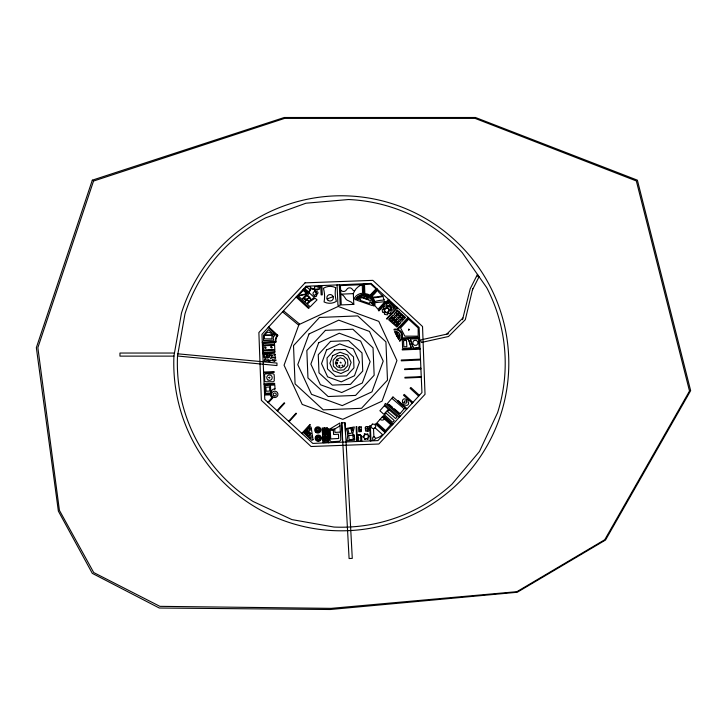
<?xml version="1.0" encoding="UTF-8"?>
<svg xmlns="http://www.w3.org/2000/svg" width="727" height="727" viewBox="0 0 727 727"><rect width="100%" height="100%" fill="white"/><g stroke="black" fill="none" stroke-linecap="round" stroke-linejoin="round"><path stroke-width="1.09" d="M409.246 329.513C408.156 329.695 409.446 328.895 408.738 329.858M398.205 335.52L396.951 336.201L398.205 335.52L398.223 334.584L397.424 334.093L396.17 334.774M367.726 431.111L365.663 431.166L365.354 428.203M408.783 329.976L409.165 329.595M317.063 293.872L316.509 295.035M409.137 329.367L408.629 329.276L408.938 329.749M408.701 329.731L409.11 329.504L408.592 329.431M173.926 356.121L181.477 313.046A167.51 167.51 0 0 1 454.348 239.692A167.51 167.51 0 0 1 405.521 517.997A167.51 167.51 0 0 1 173.926 356.121L119.964 356.121L119.964 353.04L174.462 353.04M177.515 356.012L184.976 313.882A163.929 163.929 0 0 1 265.7 217.827L305.922 203.215L348.56 199.525A163.929 163.929 0 0 1 462.227 252.632L486.745 287.701A163.929 163.929 0 0 1 497.586 412.7L479.475 451.476L451.94 484.237A163.929 163.929 0 0 1 334.011 527.057L291.872 519.596L253.096 501.485A163.929 163.929 0 0 1 177.515 356.012L276.96 365.563L276.96 363.064L177.406 353.785M315.209 289.673L314.782 288.41L314.055 288.655L314.482 289.919L316.518 289.591L316.872 288.864L319.289 289.41L319.762 287.265L319.444 286.356L318.508 286.184L317.881 286.911L318.199 287.81L319.144 287.992M375.605 438.526C371.361 444.56 371.924 432.529 375.568 438.345A12.223 12.223 0 0 0 382.447 434.537L374.978 427.749M398.296 322.661L398.078 323.588L398.769 324.233L399.677 323.951L400.913 322.524L399.532 321.234L398.296 322.661L399.677 323.951M472.741 288.71L465.307 319.689L448.486 336.51L421.396 342.472L420.56 339.963L448.486 333.757M408.647 329.54L409.092 329.422L408.519 329.54M462.508 319.689L470.233 288.71L477.457 274.415M318.135 289.482L316.963 290.264L316.518 289.591M472.477 289.819L479.075 276.733M364.391 434.828L364.363 433.71L365.018 433.692L365.045 434.819L363.709 436.082L364.054 436.645L363.073 437.209L362.746 436.645L363.709 436.082M385.737 312.11L385.355 312.801L382.538 312.265L382.175 309.42L384.765 308.203L385.31 308.775M387.727 308.466L388.109 307.775L386.146 305.685L383.556 306.912L383.911 309.757L384.692 309.902M365.145 439.526L365.463 438.954L364.472 438.408L364.5 439.535L367.19 438.354L368.18 438.899L367.862 439.462L366.881 438.926M366.772 434.219L367.09 433.646L368.071 434.192L367.108 434.773L365.354 434.246M367.844 438.336L368.18 436.527L369.162 435.964L369.489 436.527L368.525 437.091M476.994 276.733L477.921 275.079M308.802 291.7L310.084 290.164A4.944 4.944 0 0 0 310.502 286.838A5.907 5.907 0 0 0 306.367 287.065L305.086 288.601C305.095 289.373 310.774 293.772 309.32 291.073M403.885 316.227L402.267 318.09L403.658 319.371L405.312 317.463L403.885 316.227L405.312 317.463M396.197 320.716L397.451 319.298L399.25 320.97L397.996 322.388L396.197 320.716A1.581 1.581 0 0 0 397.996 322.388M393.87 318.553L395.152 317.154L397.06 318.935L395.788 320.334A1.527 1.527 0 0 1 393.87 318.553L395.788 320.334M267.927 402.276L271.825 397.778A4.771 4.771 0 0 1 270.617 394.897L264.592 394.961M268.399 402.703L272.743 397.987A4.371 4.371 0 0 1 271.08 394.116L264.564 394.361M376.868 288.746L370.098 296.143L367.598 294.798L364.318 294.299L363.863 283.748M377.404 289.237L370.652 296.607L371.597 297.388A10.142 10.142 0 0 1 374.369 303.877L374.223 305.931L373.542 305.931A9.451 9.451 0 0 0 365.154 294.908L362.937 294.944A9.451 9.451 0 0 0 355.903 299.833L355.285 299.624A10.142 10.142 0 0 1 362.864 294.326L363.818 294.308L363.364 283.775M277.023 410.619L284.239 402.749L284.72 403.194L277.514 411.064M388.491 299.397L378.367 310.438L378.931 310.956L389.054 299.915M288.619 421.242L296.016 413.163L296.498 413.608L289.101 421.687M397.069 307.257L386.528 318.753L387.046 319.226L397.578 307.73M393.516 318.217L394.797 316.827L392.943 315.109L391.108 317.09L392.962 318.817L393.516 318.217L391.662 316.49M397.151 329.249L408.065 317.345M301.832 433.356L309.984 424.459L310.402 424.832L302.241 433.737M397.96 329.44L408.601 317.835M446.741 334.147L462.954 317.935M397.242 336.746L398.732 336.865L399.059 338.119L398.369 338.809M397.805 337.782L398.732 336.865M329.249 429.375L339.827 423.032L340.799 438.944A2.29 2.29 0 0 1 339.255 441.253L331.921 441.698A1.917 1.917 0 0 1 329.885 439.899L329.249 429.375L334.711 429.039L340 425.868M396.56 335.492L397.405 335.029L397.787 335.747M384.856 311.174L384.138 311.51L384.501 314.355L387.318 314.891L388.7 312.383L388.154 311.801M388.609 309.402L389.327 309.066L391.29 311.156L389.908 313.673L387.091 313.137L386.991 312.346M327.086 298.951L333.157 296.616M410.591 339.954L412.936 346.97A1.563 1.563 0 0 0 414.463 347.969L414.799 347.951A4.226 4.226 0 0 1 418.052 347.815A1.1 1.1 0 0 0 419.106 346.67L418.507 338.882L411.164 338.936L410.564 339.836L412.936 346.97M408.638 339.645L411.109 347.833L403.612 348.424A0.981 0.981 0 0 1 402.594 347.488L402.285 340.054L403.103 339.264A4.226 4.226 0 0 0 406.357 339.127L408.565 339.482L411.182 347.406M368.998 429.602L368.743 426.595L366.717 426.658M273.697 336.583L272.516 335.629L272.979 334.411L274.261 334.211L275.088 335.22A3.499 3.499 0 0 0 273.988 336.147L273.506 336.974A3.499 3.499 0 0 0 273.797 340.191L263.528 340.572L263.528 335.22L268.508 329.676L273.661 334.302M318.244 286.483L314.482 286.729L314.591 288.474M340.381 432.083L334.92 432.42L334.711 429.039M274.379 388.945L275.024 388.909L274.815 385.01L265.146 385.528L265.564 393.325L270.853 393.043A4.035 4.035 0 0 1 273.943 389.018L275.024 388.909M359.656 429.63L361.31 429.548M359.692 430.302L361.337 430.22M420.488 359.129L401.295 360.01L401.295 360.846L420.524 360.01M362.237 284.657L340.418 285.602L341.254 304.922L353.795 304.377L353.331 293.626A14.067 14.067 0 0 1 362.237 284.657L362.609 293.226A9.86 9.86 0 0 0 353.604 299.869M353.331 293.626L340.79 294.171L343.335 295.498L345.071 297.788A5.416 5.416 0 0 0 348.333 300.696L351.323 302.15L353.795 304.377M262.293 342.117L275.588 341.536L276.06 342.108A7.615 7.615 0 0 1 277.923 335.429L268.708 326.932M262.32 342.69L275.615 342.117L275.488 341.49A7.424 7.424 0 0 1 276.76 336.038L277.587 335.065L277.069 335.638L268.19 327.495M402.167 337.91L419.524 337.155M401.877 338.7L419.561 337.928M262.765 352.931L274.724 352.413L274.761 353.222L262.801 353.74M420.015 348.387L402.258 349.16L402.285 349.932L420.052 349.16M263.592 372.079L274.152 371.615L274.188 372.397L263.628 372.86M420.878 368.216L404.657 368.916L404.694 369.625L420.906 368.916M421.242 376.622L404.912 377.331L404.939 378.049L421.278 377.331M264.11 383.82L274.642 383.365L274.679 384.192L264.146 384.647M322.252 429.348L324.415 429.257M325.123 429.221L327.25 429.13M327.777 430.339L322.134 430.893L327.786 430.648M322.388 432.529L324.551 432.429M325.26 432.401L327.377 432.311M327.932 433.837L322.397 434.446L327.941 434.201M322.615 436.227L324.778 436.136M325.487 436.109L327.613 436.018M328.095 437.681L322.579 437.918L328.113 438.027M322.788 439.962L324.951 439.862M325.66 439.835L327.786 439.744M357.348 435.228L360.583 435.091A3.88 3.88 0 0 1 361.583 436.064L361.801 441.089L357.602 441.271A4.535 4.535 0 0 0 357.348 435.228A2.781 2.781 0 0 1 360.583 435.091L360.837 441.135M342.181 365.381L342.862 365.835L342.862 365.227L342.181 365.227L342.626 365.835M339.591 365.563L339.954 365.926L338.991 365.926L338.991 365.327L339.591 365.926M341.708 422.778L345.025 422.778L352.277 558.372L349.096 558.545L341.708 422.778L342.553 442.134M314.646 295.598L314.6 295.598A2.045 2.045 0 0 1 313.137 292.89A2.045 2.045 0 0 1 316.018 291.8L316.181 291.918M388.772 310.674L389.554 310.829L390.926 308.312L388.963 306.221L386.373 307.448L386.473 308.23M314.037 288.746L310.429 288.019L310.311 288.61L313.919 289.328M310.365 288.319L313.973 289.037M367.544 430.975A1.036 1.036 0 0 0 369.125 430.13A1.036 1.036 0 0 0 367.598 429.184A1.036 1.036 0 0 0 367.544 430.975L367.789 431.084M283.494 310.802L299.506 324.006L298.615 325.087L282.539 311.838M306.367 287.065C307.13 286.938 312.474 291.727 309.566 290.782M391.826 398.314L404.167 408.774M389.336 404.585L392.625 407.374M394.27 408.774L400.032 413.654M400.277 416.189L385.501 403.421L384.619 404.448L399.368 417.18M303.895 288.546L308.212 292.508L307.494 293.29L303.177 289.337M419.415 395.315L410.837 387.455L410.083 388.282L418.661 396.142M412.945 402.367L404.239 394.388L403.494 395.197L412.209 403.176M296.798 296.289L309.275 307.73L308.593 308.475L296.116 297.034M407.093 408.756L398.051 400.468L397.451 401.122L403.203 406.402M404.848 407.911L406.493 409.419M392.934 424.204L383.529 415.59L382.947 416.226L392.353 424.841M385.692 432.102L376.159 423.359L375.595 423.977L385.128 432.719M396.778 310.929L398.641 312.637M401.231 315.018L403.04 316.681M403.285 316.908L404.685 318.19M389.518 318.826L391.38 320.543M391.753 320.88L393.67 322.643M394.125 323.061L395.942 324.724M396.251 325.014L397.651 326.296M366.69 296.589L366.735 296.643A1.627 1.627 0 0 0 365.118 296.162L364.763 296.189A1.627 1.627 0 0 0 363.137 296.162L362.964 296.298A1.627 1.627 0 0 0 361.292 296.525L360.801 296.698A1.627 1.627 0 0 0 359.392 297.507L359.102 297.579A1.627 1.627 0 0 0 357.884 298.661L356.857 300.215L372.388 305.613L372.76 303.413A1.627 1.627 0 0 0 372.342 301.841L372.215 301.496A1.627 1.627 0 0 0 371.397 300.087L371.243 299.751A1.627 1.627 0 0 0 370.088 298.597L369.843 298.315A1.627 1.627 0 0 0 368.853 297.561L368.534 297.516A1.627 1.627 0 0 0 366.744 296.643M367.762 434.755L368.498 435.973M363.736 437.191L364.472 438.408M396.56 334.565L396.951 335.274M315.091 289.719L315.8 291.827L314.855 289.791M314.627 289.873L315.336 291.981M344.907 422.778L345.498 433.655M270.435 385.246L270.853 393.043M359.52 426.985L359.756 431.656M373.496 428.439L373.905 436.918M370.988 440.889L370.325 425.722L369.67 425.749L370.325 440.925M357.43 441.48L356.784 426.576L356.139 426.604L356.784 441.507M339.318 284.82L340.209 305.34L337.955 305.34L337.064 284.92M328.931 442.725L328.313 428.557L327.704 428.585L328.313 442.752M321.879 285.575L322.279 294.835L321.143 294.88L320.734 285.629M384.465 419.079A3.09 3.09 0 0 1 380.103 419.325M340.599 289.882A3.453 3.453 0 0 0 346.615 289.628A3.344 3.344 0 0 1 352.577 289.628A1.954 1.954 0 0 0 354.703 290.655M353.158 435.573C353.895 437.381 354.512 434.155 353.158 435.573M358.193 298.579C359.402 301.614 360.465 296.234 358.193 298.579M351.895 428.403C352.613 430.302 353.331 426.967 351.895 428.403M268.972 377.54C269.617 379.539 270.535 376.123 268.972 377.54M337.401 360.319C337.991 362.237 339 359.174 337.419 360.283M370.988 302.714C371.979 305.813 373.396 300.515 370.988 302.714M337.301 362.927C337.81 365.163 336.274 361.846 337.301 362.927M397.115 332.721C397.778 334.811 398.75 331.248 397.115 332.721M398.723 335.629C399.432 337.891 400.486 334.047 398.723 335.629M347.924 434.019L346.979 440.753L354.785 440.162L354.322 434.964L352.713 434.019L354.322 426.94L346.316 428.476L347.924 434.019M313.046 439.662L311.765 440.344L304.113 433.165L310.293 426.649L311.129 427.194L313.046 439.662M307.403 432.856L307.285 433.501L308.412 433.701L308.521 433.056L307.403 432.856M353.486 438.499C353.94 440.408 355.03 437.3 353.486 438.499M266.627 356.403L266.436 357.193L267.491 358.157L269.49 357.193L269.49 356.403L267.781 357.193L266.627 356.403M395.433 332.602C396.006 335.392 397.733 330.93 395.433 332.602M351.85 430.002C352.322 432.265 353.722 428.648 351.85 430.002M403.103 402.74L403.04 402.922A1.627 1.627 0 0 0 404.757 404.848L405.339 405.121A2.208 2.208 0 0 0 408.056 401.686L408.065 401.413A1.627 1.627 0 0 0 406.357 399.486L406.066 399.35A2.254 2.254 0 0 0 402.813 402.431L403.103 402.74M92.311 180.169L36.35 347.66L58.36 511.09L92.311 573.367L159.277 608.017L330.258 609.508L517.242 592.269L605.518 540.043L690.65 390.663L637.379 180.169L475.458 117.492L284.293 117.492L92.311 180.169M93.529 181.05L37.859 347.66L59.414 510.336L93.719 572.549L159.895 606.345L331.176 608.363L516.915 591.678L604.764 539.716L689.505 391.026L636.334 180.941L475.049 118.374L284.666 118.374L93.529 181.05M266.809 354.467L266.4 355.676L267.69 355.676L267.69 354.858L266.809 354.467M361.165 297.388L360.156 300.342L369.416 303.504L370.425 300.542L361.165 297.388M298.951 324.605L284.057 365.19L302.223 404.421L342.808 419.325L382.038 401.159L396.933 360.574L378.767 321.343L338.182 306.44L298.951 324.605M309.048 333.911L297.77 364.636L311.519 394.334L342.244 405.611L371.951 391.853L383.22 361.128L369.47 331.43L338.746 320.153L309.048 333.911M318.68 342.78L310.856 364.1L320.398 384.701L341.708 392.525L362.319 382.984L370.143 361.664L360.601 341.063L339.282 333.239L318.68 342.78M326.532 350.014L321.525 363.664L327.632 376.85L341.272 381.857L354.467 375.75L359.474 362.11L353.367 348.915L339.718 343.907L326.532 350.014M332.675 355.676L329.876 363.318L333.293 370.697L340.936 373.505L348.315 370.088L351.123 362.446L347.697 355.067L340.063 352.259L332.675 355.676M336.728 359.411L335.374 363.091L337.028 366.653L340.709 368.007L344.271 366.353L345.616 362.673L343.971 359.111L340.291 357.757L336.728 359.411M402.349 337.455L400.868 340.254L399.686 341.317L399.323 340.627A5.961 5.961 0 0 0 394.152 330.067L394.007 329.322L395.288 329.067L398.414 329.576A6.752 6.752 0 0 1 402.349 337.455M340.254 362.291L340.963 362.882L340.254 362.291M264.755 376.241L264.628 376.559A1.627 1.627 0 0 0 264.792 377.795A1.627 1.627 0 0 0 264.792 379.421A1.627 1.627 0 0 0 267.009 381.639A1.627 1.627 0 0 0 268.636 381.639A1.627 1.627 0 0 0 270.262 381.639A1.627 1.627 0 0 0 271.889 381.639A1.627 1.627 0 0 0 274.115 379.421A1.627 1.627 0 0 0 274.115 377.795A1.627 1.627 0 0 0 274.115 376.168L274.188 375.695A1.627 1.627 0 0 0 271.807 373.869A1.627 1.627 0 0 0 270.18 373.869A1.627 1.627 0 0 0 268.554 373.869A1.627 1.627 0 0 0 266.927 373.869L266.864 373.914A1.627 1.627 0 0 0 264.746 376.241M274.706 360.637L274.47 361.346L275.897 359.82L275.897 360.637L274.27 359.82L274.706 360.637M391.817 308.257L391.244 309.493L392.135 310.402L395.415 307.194L389.145 301.478L386.41 304.386L387.891 305.849L389.145 305.367L391.817 308.257M264.928 347.015L264.992 348.424L265.809 348.387L266.182 347.66L264.928 347.015M271.044 346.661L270.671 347.379L271.925 348.024L272.298 347.297L271.044 346.661M385.692 308.084L384.31 310.602L386.273 312.683L388.872 311.465L388.509 308.621L385.692 308.084M264.21 356.403L263.783 357.093L265.355 357.52L265.355 356.675L264.21 356.403M372.324 424.123L370.961 426.14L372.033 428.33L374.469 428.503L375.832 426.476L374.759 424.286L372.324 424.123M271.362 357.066L270.371 358.511L272.725 357.793L272.725 357.066L271.362 357.066M273.379 360.928C271.625 358.911 270.708 361.328 272.652 360.637L272.652 359.774L273.379 359.774L273.379 360.928M309.393 292.99L307.421 295.335L309.811 297.37L311.329 299.842L314.246 297.37L309.393 292.99M309.393 301.878L307.421 304.222L310.156 306.83L317.045 299.86L315.073 298.234L309.393 301.878M392.953 396.987L387.327 403.621L399.668 414.081L405.284 407.447L392.953 396.987M389.118 409.828L387.609 411.582L395.688 418.57L397.196 416.816L389.118 409.828M397.251 323.86L395.543 325.823L396.969 327.068L398.65 325.142L397.251 323.86M401.731 318.699L400.513 320.107L401.895 321.407L403.112 319.998L401.731 318.699M306.812 299.579L304.786 301.878L306.812 303.659L308.839 301.36L306.812 299.579M414.236 340.454L412.891 341.981L413.027 344.007L414.554 345.352L416.58 345.225L417.916 343.698L417.789 341.672L416.262 340.327L414.236 340.454M395.143 321.916L393.371 323.924L395.206 325.551L396.951 323.579L395.143 321.916M399.677 316.772L398.441 318.172L400.241 319.853L401.477 318.453L399.677 316.772M401.822 314.346L400.195 316.19L402.004 317.853L403.667 315.972L401.822 314.346M384.374 405.702L379.885 410.728L383.874 414.299L388.372 409.274L384.374 405.702M382.157 417.016L376.968 422.841L385.61 430.557L390.808 424.732L382.157 417.016M306.585 299.406L304.54 301.669L302.441 299.842L304.54 297.579L304.54 299.406L306.585 299.406M389.145 302.232L388.282 303.186L393.616 307.994L394.479 307.039L389.145 302.232M386.101 413.118L384.492 414.89L392.625 422.296L394.234 420.533L386.101 413.118M392.78 319.753L390.935 321.77L392.862 323.533L394.706 321.516L392.78 319.753M397.424 314.664L396.17 316.045L398.069 317.826L399.332 316.445L397.424 314.664M399.623 312.256L397.933 314.109L399.85 315.872L401.549 314.019L399.623 312.256M408.61 319.217L400.604 327.968L404.83 336.165L418.179 336.165L418.179 327.968L408.61 319.217M305.985 286.265L261.956 334.302L264.782 399.396L312.819 443.425L377.913 440.589L421.942 392.562L419.106 327.468L371.079 283.439L305.985 286.265M390.553 317.699L388.663 319.753L390.535 321.47L392.416 319.417L390.553 317.699M397.469 310.175L395.715 312.074L397.587 313.791L399.332 311.883L397.469 310.175M397.078 314.337L395.815 315.709L393.97 313.982L395.243 312.619L397.078 314.337M319.471 317.463L293.508 345.634L295.08 383.911L323.251 409.864L361.528 408.301L387.482 380.13L385.919 341.854L357.739 315.9L319.471 317.463M325.432 330.349L306.839 350.532L307.957 377.949L328.141 396.542L355.567 395.415L374.16 375.232L373.033 347.815L352.849 329.222L325.432 330.349M330.54 341.381L318.253 354.721L318.999 372.842L332.33 385.128L350.45 384.383L362.737 371.043L362.001 352.922L348.66 340.636L330.54 341.381M334.465 349.86L327.023 357.938L327.477 368.916L335.556 376.35L346.525 375.904L353.967 367.826L353.522 356.857L345.443 349.414L334.465 349.86M385.019 301.669L378.004 309.302L374.941 305.749L374.941 302.677L385.019 301.669M337.21 355.776L333.139 360.183L333.384 366.172L337.801 370.234L343.789 369.988L347.851 365.581L347.606 359.592L343.199 355.53L337.21 355.776M303.241 290.4L298.352 295.68L306.785 293.681L303.241 290.4M306.703 294.053L301.859 299.288L298.352 296.043L306.703 294.053M305.049 282.848L258.876 332.539L261.366 400.332L311.056 446.505L378.84 444.015L425.022 394.325L422.532 326.532L372.833 280.358L305.049 282.848M376.004 288.901L369.97 295.253A9.333 9.333 0 0 0 364.845 293.781L364.518 284.402L370.743 284.093L376.004 288.901M316.2 291.9L316 292.109A1.118 1.118 0 0 0 316.681 293.862A1.118 1.118 0 0 0 317.981 292.499A1.118 1.118 0 0 0 316.2 291.9M307.657 430.23L304.877 433.056L308.384 436.509L311.165 433.683L307.657 430.23M307.53 431.202L305.794 432.928L308.303 435.446L310.029 433.719L307.53 431.202M264.828 358.993L264.201 360.792L265.637 361.428L266.464 360.792L265.637 359.729L266.282 359.229L265.791 358.584L264.828 358.993M307.13 295.553L304.786 297.37L304.786 299.16L306.721 299.16L309.338 297.534L307.13 295.553M265.628 354.467L263.756 355.676L263.756 354.467L265.628 354.467M309.457 297.825L306.93 299.442L308.957 301.223L310.856 300.006L309.457 297.825M270.262 360.865L268.854 361.473L267.509 360.865L267.509 359.774L268.854 359.683L268.854 360.865L270.262 360.047L270.262 360.865M350.732 428.185L347.779 428.975L349.069 433.746L352.013 432.956L350.732 428.185M337.146 362.755L337.01 363.727L337.146 362.755M406.493 400.795L404.348 401.086L404.639 403.221L406.784 402.931L406.493 400.795M352.886 435.228L348.76 435.537L349.078 439.662L353.204 439.353L352.886 435.228M406.493 340.472L403.503 340.636L403.858 346.834L406.847 346.661L406.493 340.472M333.357 430.202L330.249 430.375L330.73 438.935L338.673 438.49L338.437 434.21L333.593 434.482L333.357 430.202M269.563 387.018L265.928 387.209L266.146 391.244L269.781 391.053L269.563 387.018M274.479 342.853L263.11 343.435L263.21 345.307A1.181 1.181 0 0 1 264.828 345.225A1.181 1.181 0 0 1 266.455 345.143A1.181 1.181 0 0 1 268.081 345.061A1.181 1.181 0 0 1 269.708 344.971A1.181 1.181 0 0 1 271.325 344.889A1.181 1.181 0 0 1 272.952 344.807A1.181 1.181 0 0 1 274.579 344.725L274.479 342.853M274.851 351.741L263.474 352.322L263.383 350.45A1.181 1.181 0 0 0 265.001 350.369A1.181 1.181 0 0 0 266.627 350.287A1.181 1.181 0 0 0 268.254 350.205A1.181 1.181 0 0 0 269.881 350.123A1.181 1.181 0 0 0 271.498 350.032A1.181 1.181 0 0 0 273.125 349.951A1.181 1.181 0 0 0 274.751 349.869L274.851 351.741M361.174 426.903L358.556 427.031L358.793 431.702L361.41 431.574L361.174 426.903M327.841 441.053L322.924 441.298L322.997 442.652L327.904 442.407L327.841 441.053M324.36 427.949L322.197 428.039L322.288 430.193L324.451 430.093L324.36 427.949M327.186 427.821L325.069 427.921L325.16 430.066L327.286 429.975L327.186 427.821M324.496 431.129L322.334 431.22L322.424 433.365L324.587 433.274L324.496 431.129M327.323 431.002L325.196 431.093L325.296 433.247L327.414 433.156L327.323 431.002M324.724 434.828L322.561 434.928L322.652 437.072L324.815 436.982L324.724 434.828M327.55 434.71L325.432 434.801L325.523 436.945L327.65 436.854L327.55 434.71M324.896 438.563L322.733 438.654L322.824 440.798L324.987 440.707L324.896 438.563M327.723 438.436L325.596 438.526L325.696 440.68L327.822 440.58L327.723 438.436M274.606 345.307L263.21 345.788L263.383 349.969L274.779 349.487L274.606 345.307M271.871 334.956L265.146 334.956A3.426 3.426 0 0 1 271.871 334.956M271.943 335.429L264.319 335.429L264.319 338.864L271.943 338.864L271.943 335.429M275.124 354.467L273.497 354.858L275.124 355.676L275.124 354.467M272.334 355.676L268.79 355.676L268.79 354.467L272.334 354.858L272.334 355.676M275.542 357.066L273.77 357.066L273.77 357.875L275.542 358.429L275.542 357.066M368.598 299.633L362.964 297.679A3.508 3.508 0 0 1 368.598 299.633M400.904 314.718L398.978 312.964L400.904 314.718M365.499 428.403L365.336 428.167A1.109 1.109 0 0 1 366.335 426.585A1.109 1.109 0 0 1 367.344 428.158A1.109 1.109 0 0 1 365.499 428.403M398.669 339.355L394.452 331.63A4.526 4.526 0 0 1 398.669 339.355M273.979 395.851A1.536 1.536 0 0 0 276.278 394.525A1.536 1.536 0 0 0 273.979 393.189A1.536 1.536 0 0 0 273.979 395.851M272.516 396.66A3.217 3.217 0 0 0 277.859 395.115A3.217 3.217 0 0 0 273.843 391.262A3.217 3.217 0 0 0 272.516 396.66M267.745 379.785A2.735 2.735 0 0 0 272.18 378.122A2.735 2.735 0 0 0 268.527 375.114A2.735 2.735 0 0 0 267.745 379.785M315.064 296.389A1.018 1.018 0 0 0 316.663 295.653A1.018 1.018 0 0 0 315.236 294.635A1.018 1.018 0 0 0 315.064 296.389M335.71 287.692A29.153 29.153 0 0 0 336.383 301.351A12.459 12.459 0 0 1 324.088 301.959A29.153 29.153 0 0 0 323.415 288.301A12.459 12.459 0 0 1 335.71 287.692M328.077 300.315A3.253 3.253 0 0 0 333.329 298.288A3.253 3.253 0 0 0 328.949 294.753A3.253 3.253 0 0 0 328.077 300.315M371.552 296.516A25.945 25.945 0 0 0 377.286 290.282A25.636 25.636 0 0 0 382.72 295.771A46.646 46.646 0 0 1 372.088 297.134A1.263 1.263 0 0 0 371.552 296.516M372.597 297.743A40.203 40.203 0 0 0 383.184 296.325A5.298 5.298 0 0 0 384.501 300.115A28.153 28.153 0 0 0 374.732 301.632A7.215 7.215 0 0 0 372.597 297.743M309.493 429.966A0.927 0.927 0 0 0 310.965 429.339A0.927 0.927 0 0 0 309.684 428.376A0.927 0.927 0 0 0 309.493 429.966M310.193 437.927A1.172 1.172 0 0 0 312.101 437.227A1.172 1.172 0 0 0 310.547 435.927A1.172 1.172 0 0 0 310.193 437.927M315.836 432.356A3.126 3.126 0 0 0 320.907 430.457A3.126 3.126 0 0 0 316.727 427.022A3.126 3.126 0 0 0 315.836 432.356M316.3 440.589A3.126 3.126 0 0 0 321.37 438.69A3.126 3.126 0 0 0 317.19 435.255A3.126 3.126 0 0 0 316.3 440.589M316.663 440.153A2.554 2.554 0 0 0 320.807 438.599A2.554 2.554 0 0 0 317.39 435.782A2.554 2.554 0 0 0 316.663 440.153M317.699 438.99A1 1 0 0 0 319.28 438.281A1 1 0 0 0 317.881 437.272A1 1 0 0 0 317.699 438.99M317.517 439.49A1.518 1.518 0 0 0 319.798 438.19A1.518 1.518 0 0 0 317.535 436.863A1.518 1.518 0 0 0 317.517 439.49M317.254 439.935A2.036 2.036 0 0 0 320.325 438.19A2.036 2.036 0 0 0 317.281 436.409A2.036 2.036 0 0 0 317.254 439.935M317.236 430.757A1 1 0 0 0 318.817 430.048A1 1 0 0 0 317.417 429.039A1 1 0 0 0 317.236 430.757M316.79 431.702A2.036 2.036 0 0 0 319.853 429.957A2.036 2.036 0 0 0 316.818 428.176A2.036 2.036 0 0 0 316.79 431.702"/></g></svg>
